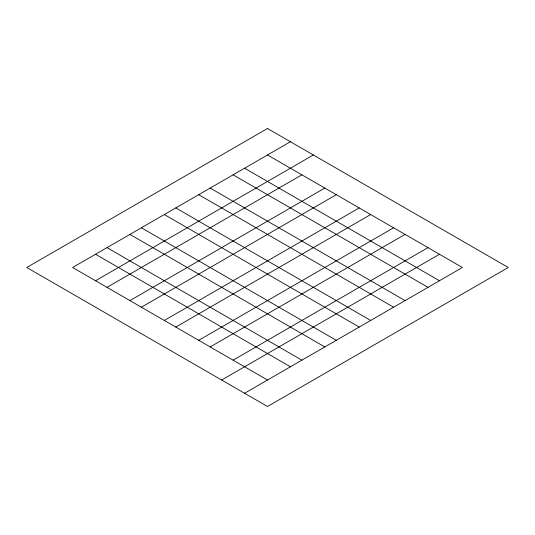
<?xml version="1.0" encoding="UTF-8"?>
<svg xmlns="http://www.w3.org/2000/svg" width="535" height="535" viewBox="0 0 535 535"><rect width="100%" height="100%" fill="white"/><g stroke="black" fill="none" stroke-linecap="round" stroke-linejoin="round"><path stroke-width="0.8" d="M290.431 141.742L72.606 267.5L267.5 380.017M95.538 280.735L313.356 154.983M107 287.355L301.894 174.838M129.931 300.596L324.819 188.073M141.394 307.21L336.288 194.693M164.319 320.452L359.212 207.928M175.788 327.072L370.681 214.548M198.712 340.307L393.606 227.79M210.181 346.927L405.069 234.404M233.106 360.162L428 247.645M221.644 380.017L439.462 254.265M244.569 393.258L462.394 267.5L267.5 154.983M244.569 168.217L439.462 280.735M233.106 174.838L428 287.355M210.181 188.073L405.069 300.596M198.712 194.693L393.606 307.21M175.788 207.928L370.681 320.452M164.319 214.548L359.212 327.072M141.394 227.79L336.288 340.307M129.931 234.404L324.819 346.927M107 247.645L301.894 360.162M95.538 254.265L290.431 366.783M267.5 128.507L26.75 267.5L267.5 406.493L508.25 267.5L267.5 128.507"/></g></svg>
